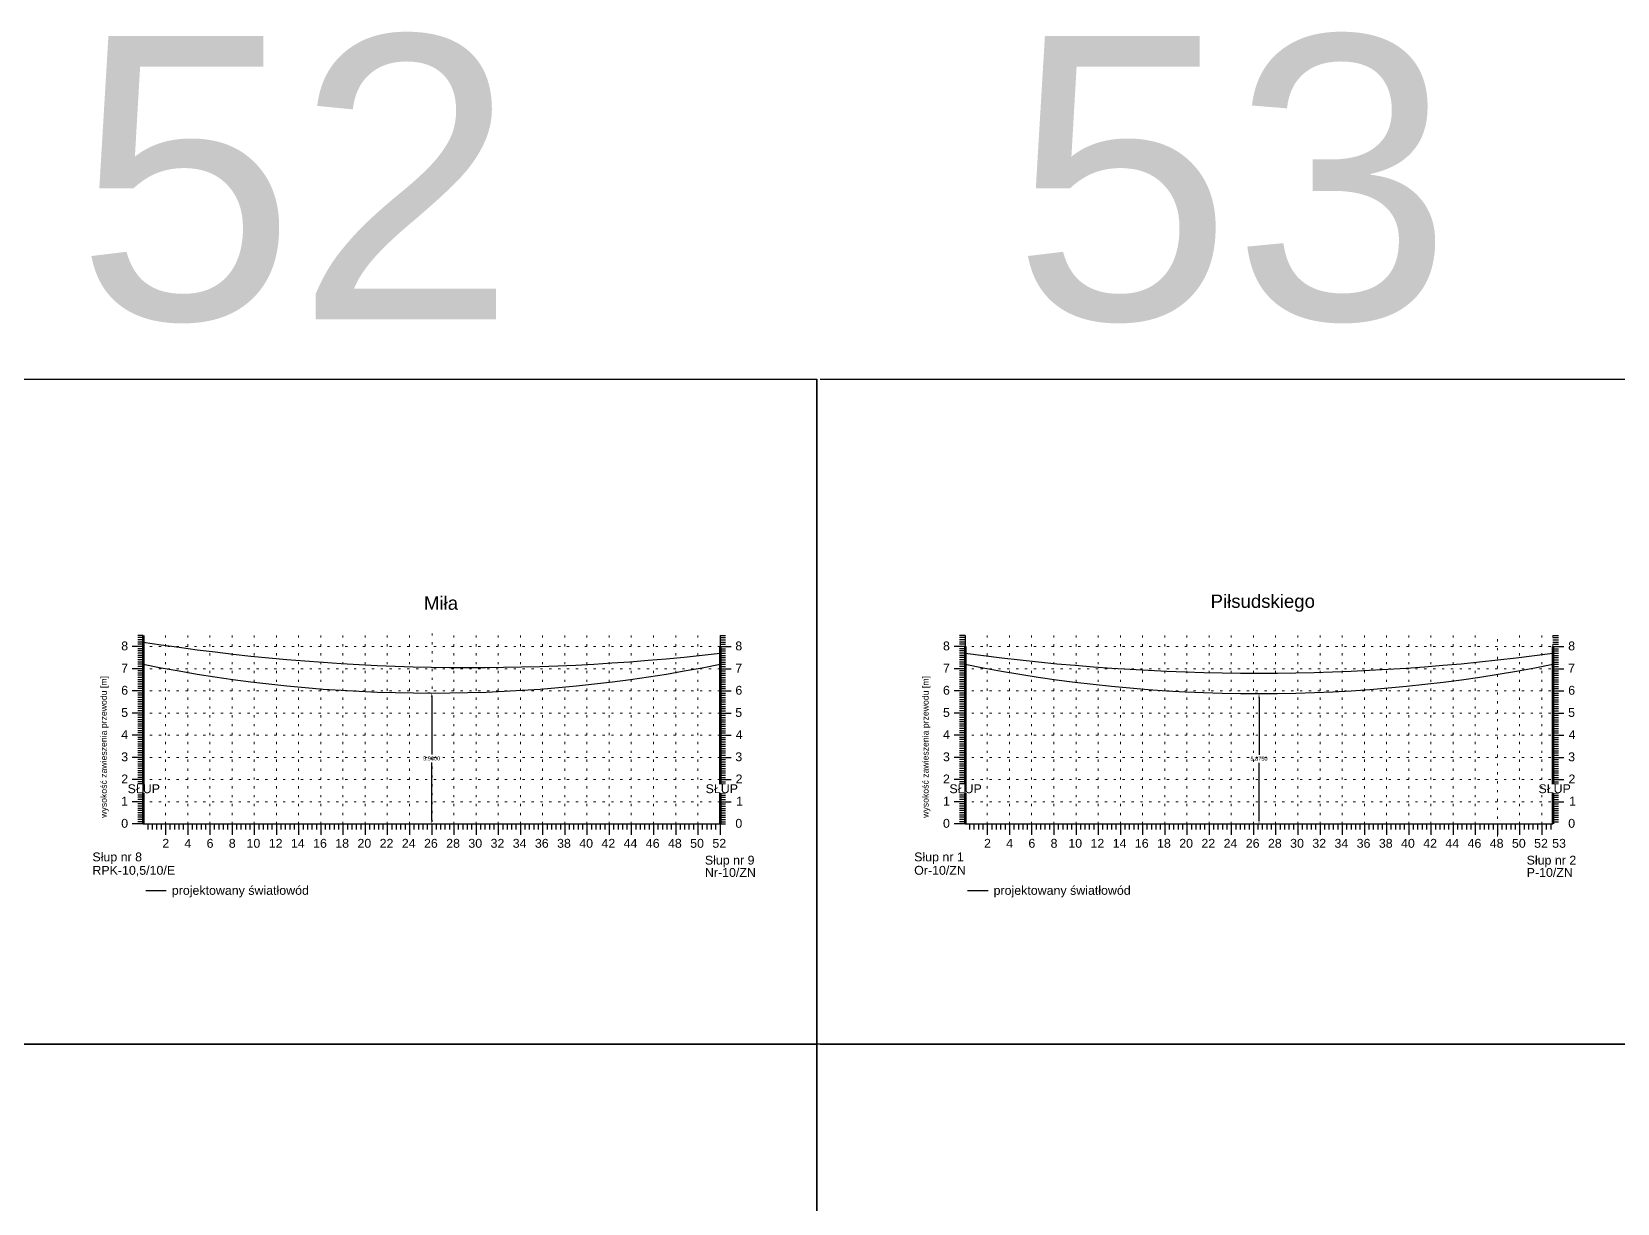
# Model space of a CAD drawing. Header units: metres. Extents: x -155 to 1812, y 681 to 886.
# Drawn here: x 1262.2 to 1333.7, y 823.4 to 876.2 of the extents above; entities that cross this region are included whole.
import ezdxf

# ---------------------------------------------------------------- set-up
doc = ezdxf.new("R2010")
doc.units = ezdxf.units.M
doc.header["$MEASUREMENT"] = 0
doc.linetypes.add('ACAD_ISO07W100', pattern=[3, 0, -3])
doc.layers.add('ramka', color=7, linetype='Continuous', plot=False)
doc.styles.get("Standard").update_dxf_attribs({"font": 'arial.ttf'})
doc.dimstyles.get("Standard").update_dxf_attribs({"dimtxt": 0.18, "dimasz": 0.18, "dimexe": 0.18, "dimexo": 0.0625, "dimgap": 0.09, "dimtad": 0, "dimtih": 1, "dimtoh": 1, "dimdec": 4, "dimzin": 0, "dimdsep": 46, "dimtxsty": 'Standard', "dimcen": 0.09, "dimadec": 0, "dimazin": 0, "dimtfac": 1, "dimtdec": 4, "dimtofl": 0, "dimtmove": 0, "dimatfit": 3, "dimfxl": 1, "dimtolj": 1, "dimtzin": 0, "dimarcsym": 0})

# ---------------------------------------------------------------- blocks, each defined once
blk = doc.blocks.new('*D189')
at = {"color": 0, "lineweight": -2}
for p, q in [((1280.189, 846.361), (1280.072, 846.361)), ((1280.252, 846.181), (1280.252, 843.593)), ((1280.252, 840.641), (1280.252, 843.229)), ((1269.914, 840.461), (1280.432, 840.461))]:
    blk.add_line(p, q, dxfattribs=at)
at = {"color": 0}
for points in [[(1280.282, 846.181), (1280.222, 846.181), (1280.252, 846.361)], [(1280.222, 840.641), (1280.282, 840.641), (1280.252, 840.461)]]:
    blk.add_solid(points, dxfattribs=at)
at = {"layer": 'Defpoints', "color": 0}
for p in [(1280.252, 846.361), (1269.852, 840.461), (1280.252, 840.461)]:
    blk.add_point(p, dxfattribs=at)
at = {"color": 0, "lineweight": 25, "insert": (1280.252, 843.411), "char_height": 0.18, "attachment_point": 5}
blk.add_mtext('\\A1;5.9000', dxfattribs=at)
blk = doc.blocks.new('*D284')
at = {"color": 0, "lineweight": -2}
for p, q in [((1317.487, 846.336), (1317.37, 846.336)), ((1317.55, 846.156), (1317.55, 843.58)), ((1317.55, 840.641), (1317.55, 843.216)), ((1306.962, 840.461), (1317.73, 840.461))]:
    blk.add_line(p, q, dxfattribs=at)
at = {"color": 0}
for points in [[(1317.58, 846.156), (1317.52, 846.156), (1317.55, 846.336)], [(1317.52, 840.641), (1317.58, 840.641), (1317.55, 840.461)]]:
    blk.add_solid(points, dxfattribs=at)
at = {"layer": 'Defpoints', "color": 0}
for p in [(1317.55, 846.336), (1306.9, 840.461), (1317.55, 840.461)]:
    blk.add_point(p, dxfattribs=at)
at = {"color": 0, "lineweight": 25, "insert": (1317.55, 843.398), "char_height": 0.18, "attachment_point": 5}
blk.add_mtext('\\A1;5.8750', dxfattribs=at)

msp = doc.modelspace()

# ---------------------------------------------------------------- linework, layer by layer
for p, q in [((1267.25199, 848.96078), (1267.00199, 848.96078)), ((1267.25199, 848.86078), (1267.00199, 848.86078)), ((1267.25199, 848.76078), (1267.00199, 848.76078)), ((1267.25199, 848.66078), (1267.00199, 848.66078)), ((1267.25199, 848.56078), (1267.00199, 848.56078)), ((1267.25199, 848.96078), (1267.25199, 840.46078)), ((1293.25199, 848.96078), (1293.25199, 840.46078)), ((1293.25199, 848.96078), (1293.50199, 848.96078)), ((1293.25199, 848.86078), (1293.50199, 848.86078)), ((1293.25199, 848.76078), (1293.50199, 848.76078)), ((1293.25199, 848.66078), (1293.50199, 848.66078)), ((1293.25199, 848.56078), (1293.50199, 848.56078)), ((1304.29973, 848.96078), (1304.04973, 848.96078)), ((1304.29973, 848.86078), (1304.04973, 848.86078)), ((1304.29973, 848.76078), (1304.04973, 848.76078)), ((1304.29973, 848.66078), (1304.04973, 848.66078)), ((1304.29973, 848.56078), (1304.04973, 848.56078)), ((1304.29973, 848.96078), (1304.29973, 840.46078)), ((1330.79973, 848.96078), (1331.04973, 848.96078)), ((1330.79973, 848.86078), (1331.04973, 848.86078)), ((1330.79973, 848.76078), (1331.04973, 848.76078)), ((1330.79973, 848.66078), (1331.04973, 848.66078)), ((1330.79973, 848.56078), (1331.04973, 848.56078)), ((1267.25199, 848.46078), (1266.75199, 848.46078)), ((1267.25199, 848.46078), (1266.75199, 848.46078)), ((1267.25199, 848.36078), (1267.00199, 848.36078)), ((1267.25199, 848.26078), (1267.00199, 848.26078)), ((1267.25199, 848.16078), (1267.00199, 848.16078)), ((1267.25199, 848.06078), (1267.00199, 848.06078)), ((1267.25199, 847.96078), (1267.00199, 847.96078)), ((1267.25199, 847.86078), (1267.00199, 847.86078)), ((1293.25199, 848.46078), (1293.75199, 848.46078)), ((1293.25199, 848.46078), (1293.75199, 848.46078)), ((1293.25199, 848.36078), (1293.50199, 848.36078)), ((1293.25199, 848.26078), (1293.50199, 848.26078)), ((1293.25199, 848.16078), (1293.50199, 848.16078)), ((1293.25199, 848.06078), (1293.50199, 848.06078)), ((1293.25199, 847.96078), (1293.50199, 847.96078)), ((1293.25199, 847.86078), (1293.50199, 847.86078)), ((1304.29973, 848.46078), (1303.79973, 848.46078)), ((1304.29973, 848.46078), (1303.79973, 848.46078)), ((1304.29973, 848.36078), (1304.04973, 848.36078)), ((1304.29973, 848.26078), (1304.04973, 848.26078)), ((1304.29973, 848.16078), (1304.04973, 848.16078)), ((1304.29973, 848.06078), (1304.04973, 848.06078)), ((1304.29973, 847.96078), (1304.04973, 847.96078)), ((1304.29973, 847.86078), (1304.04973, 847.86078)), ((1330.79973, 848.46078), (1330.79973, 840.46078)), ((1330.79973, 848.46078), (1331.29973, 848.46078)), ((1330.79973, 848.46078), (1331.29973, 848.46078)), ((1330.79973, 848.36078), (1331.04973, 848.36078)), ((1330.79973, 848.26078), (1331.04973, 848.26078)), ((1330.79973, 848.16078), (1331.04973, 848.16078)), ((1330.79973, 848.06078), (1331.04973, 848.06078)), ((1330.79973, 847.96078), (1331.04973, 847.96078)), ((1330.79973, 847.86078), (1331.04973, 847.86078)), ((1267.25199, 847.46078), (1266.75199, 847.46078)), ((1267.25199, 847.46078), (1266.75199, 847.46078)), ((1267.25199, 847.76078), (1267.00199, 847.76078)), ((1267.25199, 847.66078), (1267.00199, 847.66078)), ((1267.25199, 847.56078), (1267.00199, 847.56078)), ((1267.25199, 847.36078), (1267.00199, 847.36078)), ((1267.25199, 847.26078), (1267.00199, 847.26078)), ((1267.25199, 847.16078), (1267.00199, 847.16078)), ((1293.25199, 847.76078), (1293.50199, 847.76078)), ((1293.25199, 847.66078), (1293.50199, 847.66078)), ((1293.25199, 847.56078), (1293.50199, 847.56078)), ((1293.25199, 847.46078), (1293.75199, 847.46078)), ((1293.25199, 847.46078), (1293.75199, 847.46078)), ((1293.25199, 847.36078), (1293.50199, 847.36078)), ((1293.25199, 847.26078), (1293.50199, 847.26078)), ((1293.25199, 847.16078), (1293.50199, 847.16078)), ((1304.29973, 847.46078), (1303.79973, 847.46078)), ((1304.29973, 847.46078), (1303.79973, 847.46078)), ((1304.29973, 847.76078), (1304.04973, 847.76078)), ((1304.29973, 847.66078), (1304.04973, 847.66078)), ((1304.29973, 847.56078), (1304.04973, 847.56078)), ((1304.29973, 847.36078), (1304.04973, 847.36078)), ((1304.29973, 847.26078), (1304.04973, 847.26078)), ((1304.29973, 847.16078), (1304.04973, 847.16078)), ((1330.79973, 847.76078), (1331.04973, 847.76078)), ((1330.79973, 847.66078), (1331.04973, 847.66078)), ((1330.79973, 847.56078), (1331.04973, 847.56078)), ((1330.79973, 847.46078), (1331.29973, 847.46078)), ((1330.79973, 847.46078), (1331.29973, 847.46078)), ((1330.79973, 847.36078), (1331.04973, 847.36078)), ((1330.79973, 847.26078), (1331.04973, 847.26078)), ((1330.79973, 847.16078), (1331.04973, 847.16078)), ((1267.25199, 846.46078), (1266.75199, 846.46078)), ((1267.25199, 846.46078), (1266.75199, 846.46078)), ((1267.25199, 847.06078), (1267.00199, 847.06078)), ((1267.25199, 846.96078), (1267.00199, 846.96078)), ((1267.25199, 846.86078), (1267.00199, 846.86078)), ((1267.25199, 846.76078), (1267.00199, 846.76078)), ((1267.25199, 846.66078), (1267.00199, 846.66078)), ((1267.25199, 846.56078), (1267.00199, 846.56078)), ((1267.25199, 846.36078), (1267.00199, 846.36078)), ((1293.25199, 847.06078), (1293.50199, 847.06078)), ((1293.25199, 846.96078), (1293.50199, 846.96078)), ((1293.25199, 846.86078), (1293.50199, 846.86078)), ((1293.25199, 846.76078), (1293.50199, 846.76078)), ((1293.25199, 846.66078), (1293.50199, 846.66078)), ((1293.25199, 846.56078), (1293.50199, 846.56078)), ((1293.25199, 846.46078), (1293.75199, 846.46078)), ((1293.25199, 846.46078), (1293.75199, 846.46078)), ((1293.25199, 846.36078), (1293.50199, 846.36078)), ((1304.29973, 846.46078), (1303.79973, 846.46078)), ((1304.29973, 846.46078), (1303.79973, 846.46078)), ((1304.29973, 847.06078), (1304.04973, 847.06078)), ((1304.29973, 846.96078), (1304.04973, 846.96078)), ((1304.29973, 846.86078), (1304.04973, 846.86078)), ((1304.29973, 846.76078), (1304.04973, 846.76078)), ((1304.29973, 846.66078), (1304.04973, 846.66078)), ((1304.29973, 846.56078), (1304.04973, 846.56078)), ((1304.29973, 846.36078), (1304.04973, 846.36078)), ((1330.79973, 847.06078), (1331.04973, 847.06078)), ((1330.79973, 846.96078), (1331.04973, 846.96078)), ((1330.79973, 846.86078), (1331.04973, 846.86078)), ((1330.79973, 846.76078), (1331.04973, 846.76078)), ((1330.79973, 846.66078), (1331.04973, 846.66078)), ((1330.79973, 846.56078), (1331.04973, 846.56078)), ((1330.79973, 846.46078), (1331.29973, 846.46078)), ((1330.79973, 846.46078), (1331.29973, 846.46078)), ((1330.79973, 846.36078), (1331.04973, 846.36078)), ((1267.25199, 846.26078), (1267.00199, 846.26078)), ((1267.25199, 846.16078), (1267.00199, 846.16078)), ((1267.25199, 846.06078), (1267.00199, 846.06078)), ((1267.25199, 845.96078), (1267.00199, 845.96078)), ((1267.25199, 845.86078), (1267.00199, 845.86078)), ((1267.25199, 845.76078), (1267.00199, 845.76078)), ((1267.25199, 845.66078), (1267.00199, 845.66078)), ((1293.25199, 846.26078), (1293.50199, 846.26078)), ((1293.25199, 846.16078), (1293.50199, 846.16078)), ((1293.25199, 846.06078), (1293.50199, 846.06078)), ((1293.25199, 845.96078), (1293.50199, 845.96078)), ((1293.25199, 845.86078), (1293.50199, 845.86078)), ((1293.25199, 845.76078), (1293.50199, 845.76078)), ((1293.25199, 845.66078), (1293.50199, 845.66078)), ((1304.29973, 846.26078), (1304.04973, 846.26078)), ((1304.29973, 846.16078), (1304.04973, 846.16078)), ((1304.29973, 846.06078), (1304.04973, 846.06078)), ((1304.29973, 845.96078), (1304.04973, 845.96078)), ((1304.29973, 845.86078), (1304.04973, 845.86078)), ((1304.29973, 845.76078), (1304.04973, 845.76078)), ((1304.29973, 845.66078), (1304.04973, 845.66078)), ((1330.79973, 846.26078), (1331.04973, 846.26078)), ((1330.79973, 846.16078), (1331.04973, 846.16078)), ((1330.79973, 846.06078), (1331.04973, 846.06078)), ((1330.79973, 845.96078), (1331.04973, 845.96078)), ((1330.79973, 845.86078), (1331.04973, 845.86078)), ((1330.79973, 845.76078), (1331.04973, 845.76078)), ((1330.79973, 845.66078), (1331.04973, 845.66078)), ((1267.25199, 845.46078), (1266.75199, 845.46078)), ((1267.25199, 845.46078), (1266.75199, 845.46078)), ((1267.25199, 845.56078), (1267.00199, 845.56078)), ((1267.25199, 845.36078), (1267.00199, 845.36078)), ((1267.25199, 845.26078), (1267.00199, 845.26078)), ((1267.25199, 845.16078), (1267.00199, 845.16078)), ((1267.25199, 845.06078), (1267.00199, 845.06078)), ((1267.25199, 844.96078), (1267.00199, 844.96078)), ((1293.25199, 845.56078), (1293.50199, 845.56078)), ((1293.25199, 845.46078), (1293.75199, 845.46078)), ((1293.25199, 845.46078), (1293.75199, 845.46078)), ((1293.25199, 845.36078), (1293.50199, 845.36078)), ((1293.25199, 845.26078), (1293.50199, 845.26078)), ((1293.25199, 845.16078), (1293.50199, 845.16078)), ((1293.25199, 845.06078), (1293.50199, 845.06078)), ((1293.25199, 844.96078), (1293.50199, 844.96078)), ((1304.29973, 845.46078), (1303.79973, 845.46078)), ((1304.29973, 845.46078), (1303.79973, 845.46078)), ((1304.29973, 845.56078), (1304.04973, 845.56078)), ((1304.29973, 845.36078), (1304.04973, 845.36078)), ((1304.29973, 845.26078), (1304.04973, 845.26078)), ((1304.29973, 845.16078), (1304.04973, 845.16078)), ((1304.29973, 845.06078), (1304.04973, 845.06078)), ((1304.29973, 844.96078), (1304.04973, 844.96078)), ((1330.79973, 845.56078), (1331.04973, 845.56078)), ((1330.79973, 845.46078), (1331.29973, 845.46078)), ((1330.79973, 845.46078), (1331.29973, 845.46078)), ((1330.79973, 845.36078), (1331.04973, 845.36078)), ((1330.79973, 845.26078), (1331.04973, 845.26078)), ((1330.79973, 845.16078), (1331.04973, 845.16078)), ((1330.79973, 845.06078), (1331.04973, 845.06078)), ((1330.79973, 844.96078), (1331.04973, 844.96078)), ((1267.25199, 844.46078), (1266.75199, 844.46078)), ((1267.25199, 844.46078), (1266.75199, 844.46078)), ((1267.25199, 844.86078), (1267.00199, 844.86078)), ((1267.25199, 844.76078), (1267.00199, 844.76078)), ((1267.25199, 844.66078), (1267.00199, 844.66078)), ((1267.25199, 844.56078), (1267.00199, 844.56078)), ((1267.25199, 844.36078), (1267.00199, 844.36078)), ((1267.25199, 844.26078), (1267.00199, 844.26078)), ((1293.25199, 844.86078), (1293.50199, 844.86078)), ((1293.25199, 844.76078), (1293.50199, 844.76078)), ((1293.25199, 844.66078), (1293.50199, 844.66078)), ((1293.25199, 844.56078), (1293.50199, 844.56078)), ((1293.25199, 844.46078), (1293.75199, 844.46078)), ((1293.25199, 844.46078), (1293.75199, 844.46078)), ((1293.25199, 844.36078), (1293.50199, 844.36078)), ((1293.25199, 844.26078), (1293.50199, 844.26078)), ((1304.29973, 844.46078), (1303.79973, 844.46078)), ((1304.29973, 844.46078), (1303.79973, 844.46078)), ((1304.29973, 844.86078), (1304.04973, 844.86078)), ((1304.29973, 844.76078), (1304.04973, 844.76078)), ((1304.29973, 844.66078), (1304.04973, 844.66078)), ((1304.29973, 844.56078), (1304.04973, 844.56078)), ((1304.29973, 844.36078), (1304.04973, 844.36078)), ((1304.29973, 844.26078), (1304.04973, 844.26078)), ((1330.79973, 844.86078), (1331.04973, 844.86078)), ((1330.79973, 844.76078), (1331.04973, 844.76078)), ((1330.79973, 844.66078), (1331.04973, 844.66078)), ((1330.79973, 844.56078), (1331.04973, 844.56078)), ((1330.79973, 844.46078), (1331.29973, 844.46078)), ((1330.79973, 844.46078), (1331.29973, 844.46078)), ((1330.79973, 844.36078), (1331.04973, 844.36078)), ((1330.79973, 844.26078), (1331.04973, 844.26078)), ((1267.25199, 844.16078), (1267.00199, 844.16078)), ((1267.25199, 844.06078), (1267.00199, 844.06078)), ((1267.25199, 843.96078), (1267.00199, 843.96078)), ((1267.25199, 843.86078), (1267.00199, 843.86078)), ((1267.25199, 843.76078), (1267.00199, 843.76078)), ((1267.25199, 843.66078), (1267.00199, 843.66078)), ((1267.25199, 843.56078), (1267.00199, 843.56078)), ((1293.25199, 844.16078), (1293.50199, 844.16078)), ((1293.25199, 844.06078), (1293.50199, 844.06078)), ((1293.25199, 843.96078), (1293.50199, 843.96078)), ((1293.25199, 843.86078), (1293.50199, 843.86078)), ((1293.25199, 843.76078), (1293.50199, 843.76078)), ((1293.25199, 843.66078), (1293.50199, 843.66078)), ((1293.25199, 843.56078), (1293.50199, 843.56078)), ((1304.29973, 844.16078), (1304.04973, 844.16078)), ((1304.29973, 844.06078), (1304.04973, 844.06078)), ((1304.29973, 843.96078), (1304.04973, 843.96078)), ((1304.29973, 843.86078), (1304.04973, 843.86078)), ((1304.29973, 843.76078), (1304.04973, 843.76078)), ((1304.29973, 843.66078), (1304.04973, 843.66078)), ((1304.29973, 843.56078), (1304.04973, 843.56078)), ((1330.79973, 844.16078), (1331.04973, 844.16078)), ((1330.79973, 844.06078), (1331.04973, 844.06078)), ((1330.79973, 843.96078), (1331.04973, 843.96078)), ((1330.79973, 843.86078), (1331.04973, 843.86078)), ((1330.79973, 843.76078), (1331.04973, 843.76078)), ((1330.79973, 843.66078), (1331.04973, 843.66078)), ((1330.79973, 843.56078), (1331.04973, 843.56078)), ((1267.25199, 843.46078), (1266.75199, 843.46078)), ((1267.25199, 843.46078), (1266.75199, 843.46078)), ((1267.25199, 843.36078), (1267.00199, 843.36078)), ((1267.25199, 843.26078), (1267.00199, 843.26078)), ((1267.25199, 843.16078), (1267.00199, 843.16078)), ((1267.25199, 843.06078), (1267.00199, 843.06078)), ((1267.25199, 842.96078), (1267.00199, 842.96078)), ((1267.25199, 842.86078), (1267.00199, 842.86078)), ((1293.25199, 843.46078), (1293.75199, 843.46078)), ((1293.25199, 843.46078), (1293.75199, 843.46078)), ((1293.25199, 843.36078), (1293.50199, 843.36078)), ((1293.25199, 843.26078), (1293.50199, 843.26078)), ((1293.25199, 843.16078), (1293.50199, 843.16078)), ((1293.25199, 843.06078), (1293.50199, 843.06078)), ((1293.25199, 842.96078), (1293.50199, 842.96078)), ((1293.25199, 842.86078), (1293.50199, 842.86078)), ((1304.29973, 843.46078), (1303.79973, 843.46078)), ((1304.29973, 843.46078), (1303.79973, 843.46078)), ((1304.29973, 843.36078), (1304.04973, 843.36078)), ((1304.29973, 843.26078), (1304.04973, 843.26078)), ((1304.29973, 843.16078), (1304.04973, 843.16078)), ((1304.29973, 843.06078), (1304.04973, 843.06078)), ((1304.29973, 842.96078), (1304.04973, 842.96078)), ((1304.29973, 842.86078), (1304.04973, 842.86078)), ((1330.79973, 843.46078), (1331.29973, 843.46078)), ((1330.79973, 843.46078), (1331.29973, 843.46078)), ((1330.79973, 843.36078), (1331.04973, 843.36078)), ((1330.79973, 843.26078), (1331.04973, 843.26078)), ((1330.79973, 843.16078), (1331.04973, 843.16078)), ((1330.79973, 843.06078), (1331.04973, 843.06078)), ((1330.79973, 842.96078), (1331.04973, 842.96078)), ((1330.79973, 842.86078), (1331.04973, 842.86078)), ((1267.25199, 842.46078), (1266.75199, 842.46078)), ((1267.25199, 842.46078), (1266.75199, 842.46078)), ((1267.25199, 842.76078), (1267.00199, 842.76078)), ((1267.25199, 842.66078), (1267.00199, 842.66078)), ((1267.25199, 842.56078), (1267.00199, 842.56078)), ((1267.25199, 842.36078), (1267.00199, 842.36078)), ((1267.25199, 842.26078), (1267.00199, 842.26078)), ((1267.25199, 842.16078), (1267.00199, 842.16078)), ((1293.25199, 842.76078), (1293.50199, 842.76078)), ((1293.25199, 842.66078), (1293.50199, 842.66078)), ((1293.25199, 842.56078), (1293.50199, 842.56078)), ((1293.25199, 842.46078), (1293.75199, 842.46078)), ((1293.25199, 842.46078), (1293.75199, 842.46078)), ((1293.25199, 842.36078), (1293.50199, 842.36078)), ((1293.25199, 842.26078), (1293.50199, 842.26078)), ((1293.25199, 842.16078), (1293.50199, 842.16078)), ((1304.29973, 842.46078), (1303.79973, 842.46078)), ((1304.29973, 842.46078), (1303.79973, 842.46078)), ((1304.29973, 842.76078), (1304.04973, 842.76078)), ((1304.29973, 842.66078), (1304.04973, 842.66078)), ((1304.29973, 842.56078), (1304.04973, 842.56078)), ((1304.29973, 842.36078), (1304.04973, 842.36078)), ((1304.29973, 842.26078), (1304.04973, 842.26078)), ((1304.29973, 842.16078), (1304.04973, 842.16078)), ((1330.79973, 842.76078), (1331.04973, 842.76078)), ((1330.79973, 842.66078), (1331.04973, 842.66078)), ((1330.79973, 842.56078), (1331.04973, 842.56078)), ((1330.79973, 842.46078), (1331.29973, 842.46078)), ((1330.79973, 842.46078), (1331.29973, 842.46078)), ((1330.79973, 842.36078), (1331.04973, 842.36078)), ((1330.79973, 842.26078), (1331.04973, 842.26078)), ((1330.79973, 842.16078), (1331.04973, 842.16078)), ((1267.25199, 841.46078), (1266.75199, 841.46078)), ((1267.25199, 841.46078), (1266.75199, 841.46078)), ((1267.25199, 842.06078), (1267.00199, 842.06078)), ((1267.25199, 841.96078), (1267.00199, 841.96078)), ((1267.25199, 841.86078), (1267.00199, 841.86078)), ((1267.25199, 841.76078), (1267.00199, 841.76078)), ((1267.25199, 841.66078), (1267.00199, 841.66078)), ((1267.25199, 841.56078), (1267.00199, 841.56078)), ((1267.25199, 841.36078), (1267.00199, 841.36078)), ((1293.25199, 842.06078), (1293.50199, 842.06078)), ((1293.25199, 841.96078), (1293.50199, 841.96078)), ((1293.25199, 841.86078), (1293.50199, 841.86078)), ((1293.25199, 841.76078), (1293.50199, 841.76078)), ((1293.25199, 841.66078), (1293.50199, 841.66078)), ((1293.25199, 841.56078), (1293.50199, 841.56078)), ((1293.25199, 841.46078), (1293.75199, 841.46078)), ((1293.25199, 841.46078), (1293.75199, 841.46078)), ((1293.25199, 841.36078), (1293.50199, 841.36078)), ((1304.29973, 841.46078), (1303.79973, 841.46078)), ((1304.29973, 841.46078), (1303.79973, 841.46078)), ((1304.29973, 842.06078), (1304.04973, 842.06078)), ((1304.29973, 841.96078), (1304.04973, 841.96078)), ((1304.29973, 841.86078), (1304.04973, 841.86078)), ((1304.29973, 841.76078), (1304.04973, 841.76078)), ((1304.29973, 841.66078), (1304.04973, 841.66078)), ((1304.29973, 841.56078), (1304.04973, 841.56078)), ((1304.29973, 841.36078), (1304.04973, 841.36078)), ((1330.79973, 842.06078), (1331.04973, 842.06078)), ((1330.79973, 841.96078), (1331.04973, 841.96078)), ((1330.79973, 841.86078), (1331.04973, 841.86078)), ((1330.79973, 841.76078), (1331.04973, 841.76078)), ((1330.79973, 841.66078), (1331.04973, 841.66078)), ((1330.79973, 841.56078), (1331.04973, 841.56078)), ((1330.79973, 841.46078), (1331.29973, 841.46078)), ((1330.79973, 841.46078), (1331.29973, 841.46078)), ((1330.79973, 841.36078), (1331.04973, 841.36078)), ((1267.25199, 841.26078), (1267.00199, 841.26078)), ((1267.25199, 841.16078), (1267.00199, 841.16078)), ((1267.25199, 841.06078), (1267.00199, 841.06078)), ((1267.25199, 840.96078), (1267.00199, 840.96078)), ((1267.25199, 840.86078), (1267.00199, 840.86078)), ((1267.25199, 840.76078), (1267.00199, 840.76078)), ((1267.25199, 840.66078), (1267.00199, 840.66078)), ((1293.25199, 841.26078), (1293.50199, 841.26078)), ((1293.25199, 841.16078), (1293.50199, 841.16078)), ((1293.25199, 841.06078), (1293.50199, 841.06078)), ((1293.25199, 840.96078), (1293.50199, 840.96078)), ((1293.25199, 840.86078), (1293.50199, 840.86078)), ((1293.25199, 840.76078), (1293.50199, 840.76078)), ((1293.25199, 840.66078), (1293.50199, 840.66078)), ((1304.29973, 841.26078), (1304.04973, 841.26078)), ((1304.29973, 841.16078), (1304.04973, 841.16078)), ((1304.29973, 841.06078), (1304.04973, 841.06078)), ((1304.29973, 840.96078), (1304.04973, 840.96078)), ((1304.29973, 840.86078), (1304.04973, 840.86078)), ((1304.29973, 840.76078), (1304.04973, 840.76078)), ((1304.29973, 840.66078), (1304.04973, 840.66078)), ((1330.79973, 841.26078), (1331.04973, 841.26078)), ((1330.79973, 841.16078), (1331.04973, 841.16078)), ((1330.79973, 841.06078), (1331.04973, 841.06078)), ((1330.79973, 840.96078), (1331.04973, 840.96078)), ((1330.79973, 840.86078), (1331.04973, 840.86078)), ((1330.79973, 840.76078), (1331.04973, 840.76078)), ((1330.79973, 840.66078), (1331.04973, 840.66078)), ((1267.25199, 840.46078), (1266.75199, 840.46078)), ((1267.25199, 840.56078), (1267.00199, 840.56078)), ((1267.25199, 840.46078), (1267.00199, 840.46078)), ((1267.25199, 840.46078), (1293.25199, 840.46078)), ((1267.45199, 840.46078), (1267.45199, 840.21078)), ((1267.65199, 840.46078), (1267.65199, 840.21078)), ((1267.85199, 840.46078), (1267.85199, 840.21078)), ((1268.05199, 840.46078), (1268.05199, 840.21078)), ((1268.25199, 840.46078), (1268.25199, 839.96078)), ((1268.45199, 840.46078), (1268.45199, 840.21078)), ((1268.65199, 840.46078), (1268.65199, 840.21078)), ((1268.85199, 840.46078), (1268.85199, 840.21078)), ((1269.05199, 840.46078), (1269.05199, 840.21078)), ((1269.25199, 840.46078), (1269.25199, 839.96078)), ((1269.45199, 840.46078), (1269.45199, 840.21078)), ((1269.65199, 840.46078), (1269.65199, 840.21078)), ((1269.85199, 840.46078), (1269.85199, 840.21078)), ((1270.05199, 840.46078), (1270.05199, 840.21078)), ((1270.25199, 840.46078), (1270.25199, 839.96078)), ((1270.45199, 840.46078), (1270.45199, 840.21078)), ((1270.65199, 840.46078), (1270.65199, 840.21078)), ((1270.85199, 840.46078), (1270.85199, 840.21078)), ((1271.05199, 840.46078), (1271.05199, 840.21078)), ((1271.25199, 840.46078), (1271.25199, 839.96078)), ((1271.45199, 840.46078), (1271.45199, 840.21078)), ((1271.65199, 840.46078), (1271.65199, 840.21078)), ((1271.85199, 840.46078), (1271.85199, 840.21078)), ((1272.05199, 840.46078), (1272.05199, 840.21078)), ((1272.25199, 840.46078), (1272.25199, 839.96078)), ((1272.45199, 840.46078), (1272.45199, 840.21078)), ((1272.65199, 840.46078), (1272.65199, 840.21078)), ((1272.85199, 840.46078), (1272.85199, 840.21078)), ((1273.05199, 840.46078), (1273.05199, 840.21078)), ((1273.25199, 840.46078), (1273.25199, 839.96078)), ((1273.45199, 840.46078), (1273.45199, 840.21078)), ((1273.65199, 840.46078), (1273.65199, 840.21078)), ((1273.85199, 840.46078), (1273.85199, 840.21078)), ((1274.05199, 840.46078), (1274.05199, 840.21078)), ((1274.25199, 840.46078), (1274.25199, 839.96078)), ((1274.45199, 840.46078), (1274.45199, 840.21078)), ((1274.65199, 840.46078), (1274.65199, 840.21078)), ((1274.85199, 840.46078), (1274.85199, 840.21078)), ((1275.05199, 840.46078), (1275.05199, 840.21078)), ((1275.25199, 840.46078), (1275.25199, 839.96078)), ((1275.45199, 840.46078), (1275.45199, 840.21078)), ((1275.65199, 840.46078), (1275.65199, 840.21078)), ((1275.85199, 840.46078), (1275.85199, 840.21078)), ((1276.05199, 840.46078), (1276.05199, 840.21078)), ((1276.25199, 840.46078), (1276.25199, 839.96078)), ((1276.45199, 840.46078), (1276.45199, 840.21078)), ((1276.65199, 840.46078), (1276.65199, 840.21078)), ((1276.85199, 840.46078), (1276.85199, 840.21078)), ((1277.05199, 840.46078), (1277.05199, 840.21078)), ((1277.25199, 840.46078), (1277.25199, 839.96078)), ((1277.45199, 840.46078), (1277.45199, 840.21078)), ((1277.65199, 840.46078), (1277.65199, 840.21078)), ((1277.85199, 840.46078), (1277.85199, 840.21078)), ((1278.05199, 840.46078), (1278.05199, 840.21078)), ((1278.25199, 840.46078), (1278.25199, 839.96078)), ((1278.45199, 840.46078), (1278.45199, 840.21078)), ((1278.65199, 840.46078), (1278.65199, 840.21078)), ((1278.85199, 840.46078), (1278.85199, 840.21078)), ((1279.05199, 840.46078), (1279.05199, 840.21078)), ((1279.25199, 840.46078), (1279.25199, 839.96078)), ((1279.45199, 840.46078), (1279.45199, 840.21078)), ((1279.65199, 840.46078), (1279.65199, 840.21078)), ((1279.85199, 840.46078), (1279.85199, 840.21078)), ((1280.05199, 840.46078), (1280.05199, 840.21078)), ((1280.25199, 840.46078), (1280.25199, 839.96078)), ((1280.45199, 840.46078), (1280.45199, 840.21078)), ((1280.65199, 840.46078), (1280.65199, 840.21078)), ((1280.85199, 840.46078), (1280.85199, 840.21078)), ((1281.05199, 840.46078), (1281.05199, 840.21078)), ((1281.25199, 840.46078), (1281.25199, 839.96078)), ((1281.45199, 840.46078), (1281.45199, 840.21078)), ((1281.65199, 840.46078), (1281.65199, 840.21078)), ((1281.85199, 840.46078), (1281.85199, 840.21078)), ((1282.05199, 840.46078), (1282.05199, 840.21078)), ((1282.25199, 840.46078), (1282.25199, 839.96078)), ((1282.45199, 840.46078), (1282.45199, 840.21078)), ((1282.65199, 840.46078), (1282.65199, 840.21078)), ((1282.85199, 840.46078), (1282.85199, 840.21078)), ((1283.05199, 840.46078), (1283.05199, 840.21078)), ((1283.25199, 840.46078), (1283.25199, 839.96078)), ((1283.45199, 840.46078), (1283.45199, 840.21078)), ((1283.65199, 840.46078), (1283.65199, 840.21078)), ((1283.85199, 840.46078), (1283.85199, 840.21078)), ((1284.05199, 840.46078), (1284.05199, 840.21078)), ((1284.25199, 840.46078), (1284.25199, 839.96078)), ((1284.45199, 840.46078), (1284.45199, 840.21078)), ((1284.65199, 840.46078), (1284.65199, 840.21078)), ((1284.85199, 840.46078), (1284.85199, 840.21078)), ((1285.05199, 840.46078), (1285.05199, 840.21078)), ((1285.25199, 840.46078), (1285.25199, 839.96078)), ((1285.45199, 840.46078), (1285.45199, 840.21078)), ((1285.65199, 840.46078), (1285.65199, 840.21078)), ((1285.85199, 840.46078), (1285.85199, 840.21078)), ((1286.05199, 840.46078), (1286.05199, 840.21078)), ((1286.25199, 840.46078), (1286.25199, 839.96078)), ((1286.25199, 840.46078), (1286.25199, 839.96078)), ((1286.45199, 840.46078), (1286.45199, 840.21078)), ((1286.65199, 840.46078), (1286.65199, 840.21078)), ((1286.85199, 840.46078), (1286.85199, 840.21078)), ((1287.05199, 840.46078), (1287.05199, 840.21078)), ((1287.25199, 840.46078), (1287.25199, 839.96078)), ((1287.25199, 840.46078), (1287.25199, 839.96078)), ((1287.45199, 840.46078), (1287.45199, 840.21078)), ((1287.65199, 840.46078), (1287.65199, 840.21078)), ((1287.85199, 840.46078), (1287.85199, 840.21078)), ((1288.05199, 840.46078), (1288.05199, 840.21078)), ((1288.25199, 840.46078), (1288.25199, 839.96078)), ((1288.25199, 840.46078), (1288.25199, 839.96078)), ((1288.45199, 840.46078), (1288.45199, 840.21078)), ((1288.65199, 840.46078), (1288.65199, 840.21078)), ((1288.85199, 840.46078), (1288.85199, 840.21078)), ((1289.05199, 840.46078), (1289.05199, 840.21078)), ((1289.25199, 840.46078), (1289.25199, 839.96078)), ((1289.25199, 840.46078), (1289.25199, 839.96078)), ((1289.45199, 840.46078), (1289.45199, 840.21078)), ((1289.65199, 840.46078), (1289.65199, 840.21078)), ((1289.85199, 840.46078), (1289.85199, 840.21078)), ((1290.05199, 840.46078), (1290.05199, 840.21078)), ((1290.25199, 840.46078), (1290.25199, 839.96078)), ((1290.25199, 840.46078), (1290.25199, 839.96078)), ((1290.45199, 840.46078), (1290.45199, 840.21078)), ((1290.65199, 840.46078), (1290.65199, 840.21078)), ((1290.85199, 840.46078), (1290.85199, 840.21078)), ((1291.05199, 840.46078), (1291.05199, 840.21078)), ((1291.25199, 840.46078), (1291.25199, 839.96078)), ((1291.25199, 840.46078), (1291.25199, 839.96078)), ((1291.45199, 840.46078), (1291.45199, 840.21078)), ((1291.65199, 840.46078), (1291.65199, 840.21078)), ((1291.75199, 840.46078), (1292.25199, 840.46078)), ((1291.85199, 840.46078), (1291.85199, 840.21078)), ((1292.05199, 840.46078), (1292.05199, 840.21078)), ((1292.25199, 840.46078), (1292.25199, 839.96078)), ((1292.25199, 840.46078), (1292.25199, 839.96078)), ((1292.45199, 840.46078), (1292.45199, 840.21078)), ((1292.65199, 840.46078), (1292.65199, 840.21078)), ((1292.85199, 840.46078), (1292.85199, 840.21078)), ((1293.05199, 840.46078), (1293.05199, 840.21078)), ((1293.25199, 840.56078), (1293.50199, 840.56078)), ((1293.25199, 840.46078), (1293.50199, 840.46078)), ((1293.25199, 840.46078), (1293.25199, 839.96078)), ((1293.25199, 840.46078), (1293.25199, 839.96078)), ((1304.29973, 840.46078), (1303.79973, 840.46078)), ((1304.29973, 840.56078), (1304.04973, 840.56078)), ((1304.29973, 840.46078), (1304.04973, 840.46078)), ((1304.29973, 840.46078), (1330.29973, 840.46078)), ((1304.49973, 840.46078), (1304.49973, 840.21078)), ((1304.69973, 840.46078), (1304.69973, 840.21078)), ((1304.89973, 840.46078), (1304.89973, 840.21078)), ((1305.09973, 840.46078), (1305.09973, 840.21078)), ((1305.29973, 840.46078), (1305.29973, 839.96078)), ((1305.49973, 840.46078), (1305.49973, 840.21078)), ((1305.69973, 840.46078), (1305.69973, 840.21078)), ((1305.89973, 840.46078), (1305.89973, 840.21078)), ((1306.09973, 840.46078), (1306.09973, 840.21078)), ((1306.29973, 840.46078), (1306.29973, 839.96078)), ((1306.49973, 840.46078), (1306.49973, 840.21078)), ((1306.69973, 840.46078), (1306.69973, 840.21078)), ((1306.89973, 840.46078), (1306.89973, 840.21078)), ((1307.09973, 840.46078), (1307.09973, 840.21078)), ((1307.29973, 840.46078), (1307.29973, 839.96078)), ((1307.49973, 840.46078), (1307.49973, 840.21078)), ((1307.69973, 840.46078), (1307.69973, 840.21078)), ((1307.89973, 840.46078), (1307.89973, 840.21078)), ((1308.09973, 840.46078), (1308.09973, 840.21078)), ((1308.29973, 840.46078), (1308.29973, 839.96078)), ((1308.49973, 840.46078), (1308.49973, 840.21078)), ((1308.69973, 840.46078), (1308.69973, 840.21078)), ((1308.89973, 840.46078), (1308.89973, 840.21078)), ((1309.09973, 840.46078), (1309.09973, 840.21078)), ((1309.29973, 840.46078), (1309.29973, 839.96078)), ((1309.49973, 840.46078), (1309.49973, 840.21078)), ((1309.69973, 840.46078), (1309.69973, 840.21078)), ((1309.89973, 840.46078), (1309.89973, 840.21078)), ((1310.09973, 840.46078), (1310.09973, 840.21078)), ((1310.29973, 840.46078), (1310.29973, 839.96078)), ((1310.49973, 840.46078), (1310.49973, 840.21078)), ((1310.69973, 840.46078), (1310.69973, 840.21078)), ((1310.89973, 840.46078), (1310.89973, 840.21078)), ((1311.09973, 840.46078), (1311.09973, 840.21078)), ((1311.29973, 840.46078), (1311.29973, 839.96078)), ((1311.49973, 840.46078), (1311.49973, 840.21078)), ((1311.69973, 840.46078), (1311.69973, 840.21078)), ((1311.89973, 840.46078), (1311.89973, 840.21078)), ((1312.09973, 840.46078), (1312.09973, 840.21078)), ((1312.29973, 840.46078), (1312.29973, 839.96078)), ((1312.49973, 840.46078), (1312.49973, 840.21078)), ((1312.69973, 840.46078), (1312.69973, 840.21078)), ((1312.89973, 840.46078), (1312.89973, 840.21078)), ((1313.09973, 840.46078), (1313.09973, 840.21078)), ((1313.29973, 840.46078), (1313.29973, 839.96078)), ((1313.49973, 840.46078), (1313.49973, 840.21078)), ((1313.69973, 840.46078), (1313.69973, 840.21078)), ((1313.89973, 840.46078), (1313.89973, 840.21078)), ((1314.09973, 840.46078), (1314.09973, 840.21078)), ((1314.29973, 840.46078), (1314.29973, 839.96078)), ((1314.49973, 840.46078), (1314.49973, 840.21078)), ((1314.69973, 840.46078), (1314.69973, 840.21078)), ((1314.89973, 840.46078), (1314.89973, 840.21078)), ((1315.09973, 840.46078), (1315.09973, 840.21078)), ((1315.29973, 840.46078), (1315.29973, 839.96078)), ((1315.49973, 840.46078), (1315.49973, 840.21078)), ((1315.69973, 840.46078), (1315.69973, 840.21078)), ((1315.89973, 840.46078), (1315.89973, 840.21078)), ((1316.09973, 840.46078), (1316.09973, 840.21078)), ((1316.29973, 840.46078), (1316.29973, 839.96078)), ((1316.49973, 840.46078), (1316.49973, 840.21078)), ((1316.69973, 840.46078), (1316.69973, 840.21078)), ((1316.89973, 840.46078), (1316.89973, 840.21078)), ((1317.09973, 840.46078), (1317.09973, 840.21078)), ((1317.29973, 840.46078), (1317.29973, 839.96078)), ((1317.49973, 840.46078), (1317.49973, 840.21078)), ((1317.69973, 840.46078), (1317.69973, 840.21078)), ((1317.89973, 840.46078), (1317.89973, 840.21078)), ((1318.09973, 840.46078), (1318.09973, 840.21078)), ((1318.29973, 840.46078), (1318.29973, 839.96078)), ((1318.49973, 840.46078), (1318.49973, 840.21078)), ((1318.69973, 840.46078), (1318.69973, 840.21078)), ((1318.89973, 840.46078), (1318.89973, 840.21078)), ((1319.09973, 840.46078), (1319.09973, 840.21078)), ((1319.29973, 840.46078), (1319.29973, 839.96078)), ((1319.49973, 840.46078), (1319.49973, 840.21078)), ((1319.69973, 840.46078), (1319.69973, 840.21078)), ((1319.89973, 840.46078), (1319.89973, 840.21078)), ((1320.09973, 840.46078), (1320.09973, 840.21078)), ((1320.29973, 840.46078), (1320.29973, 839.96078)), ((1320.49973, 840.46078), (1320.49973, 840.21078)), ((1320.69973, 840.46078), (1320.69973, 840.21078)), ((1320.89973, 840.46078), (1320.89973, 840.21078)), ((1321.09973, 840.46078), (1321.09973, 840.21078)), ((1321.29973, 840.46078), (1321.29973, 839.96078)), ((1321.49973, 840.46078), (1321.49973, 840.21078)), ((1321.69973, 840.46078), (1321.69973, 840.21078)), ((1321.89973, 840.46078), (1321.89973, 840.21078)), ((1322.09973, 840.46078), (1322.09973, 840.21078)), ((1322.29973, 840.46078), (1322.29973, 839.96078)), ((1322.49973, 840.46078), (1322.49973, 840.21078)), ((1322.69973, 840.46078), (1322.69973, 840.21078)), ((1322.89973, 840.46078), (1322.89973, 840.21078)), ((1323.09973, 840.46078), (1323.09973, 840.21078)), ((1323.29973, 840.46078), (1323.29973, 839.96078)), ((1323.29973, 840.46078), (1323.29973, 839.96078)), ((1323.49973, 840.46078), (1323.49973, 840.21078)), ((1323.69973, 840.46078), (1323.69973, 840.21078)), ((1323.89973, 840.46078), (1323.89973, 840.21078)), ((1324.09973, 840.46078), (1324.09973, 840.21078)), ((1324.29973, 840.46078), (1324.29973, 839.96078)), ((1324.29973, 840.46078), (1324.29973, 839.96078)), ((1324.49973, 840.46078), (1324.49973, 840.21078)), ((1324.69973, 840.46078), (1324.69973, 840.21078)), ((1324.89973, 840.46078), (1324.89973, 840.21078)), ((1325.09973, 840.46078), (1325.09973, 840.21078)), ((1325.29973, 840.46078), (1325.29973, 839.96078)), ((1325.29973, 840.46078), (1325.29973, 839.96078)), ((1325.49973, 840.46078), (1325.49973, 840.21078)), ((1325.69973, 840.46078), (1325.69973, 840.21078)), ((1325.89973, 840.46078), (1325.89973, 840.21078)), ((1326.09973, 840.46078), (1326.09973, 840.21078)), ((1326.29973, 840.46078), (1326.29973, 839.96078)), ((1326.29973, 840.46078), (1326.29973, 839.96078)), ((1326.49973, 840.46078), (1326.49973, 840.21078)), ((1326.69973, 840.46078), (1326.69973, 840.21078)), ((1326.89973, 840.46078), (1326.89973, 840.21078)), ((1327.09973, 840.46078), (1327.09973, 840.21078)), ((1327.29973, 840.46078), (1327.29973, 839.96078)), ((1327.29973, 840.46078), (1327.29973, 839.96078)), ((1327.49973, 840.46078), (1327.49973, 840.21078)), ((1327.69973, 840.46078), (1327.69973, 840.21078)), ((1327.89973, 840.46078), (1327.89973, 840.21078)), ((1328.09973, 840.46078), (1328.09973, 840.21078)), ((1328.29973, 840.46078), (1328.29973, 839.96078)), ((1328.29973, 840.46078), (1328.29973, 839.96078)), ((1328.49973, 840.46078), (1328.49973, 840.21078)), ((1328.69973, 840.46078), (1328.69973, 840.21078)), ((1328.79973, 840.46078), (1330.79973, 840.46078)), ((1328.89973, 840.46078), (1328.89973, 840.21078)), ((1329.09973, 840.46078), (1329.09973, 840.21078)), ((1329.29973, 840.46078), (1329.29973, 839.96078)), ((1329.29973, 840.46078), (1329.29973, 839.96078)), ((1329.49973, 840.46078), (1329.49973, 840.21078)), ((1329.69973, 840.46078), (1329.69973, 840.21078)), ((1329.89973, 840.46078), (1329.89973, 840.21078)), ((1330.09973, 840.46078), (1330.09973, 840.21078)), ((1330.29973, 840.46078), (1330.54973, 840.46078)), ((1330.29973, 840.46078), (1330.29973, 839.96078)), ((1330.29973, 840.46078), (1330.29973, 839.96078)), ((1330.49973, 840.46078), (1330.49973, 840.21078)), ((1330.69973, 840.46078), (1330.69973, 840.21078)), ((1330.79481, 840.56078), (1331.04481, 840.56078))]:
    msp.add_line(p, q)
at = {"lineweight": 100}
for p, q in [((1267.25199, 848.96078), (1267.25199, 840.46078)), ((1293.25199, 848.46078), (1293.25199, 840.46078)), ((1304.29973, 848.46078), (1304.29973, 840.46078)), ((1330.79973, 848.46078), (1330.79973, 840.46078))]:
    msp.add_line(p, q, dxfattribs=at)
at = {"linetype": 'ACAD_ISO07W100', "lineweight": 15, "ltscale": 0.1}
for p, q in [((1268.25199, 840.46078), (1268.25199, 848.96078)), ((1269.25199, 840.46078), (1269.25199, 848.96078)), ((1270.25199, 840.46078), (1270.25199, 848.96078)), ((1271.25199, 840.46078), (1271.25199, 848.96078)), ((1272.25199, 840.46078), (1272.25199, 848.96078)), ((1273.25199, 840.46078), (1273.25199, 848.96078)), ((1274.25199, 840.46078), (1274.25199, 848.96078)), ((1275.25199, 840.46078), (1275.25199, 848.96078)), ((1276.25199, 840.46078), (1276.25199, 848.96078)), ((1277.25199, 840.46078), (1277.25199, 848.96078)), ((1278.25199, 840.46078), (1278.25199, 848.96078)), ((1279.25199, 840.46078), (1279.25199, 848.96078)), ((1280.26699, 840.55078), (1280.26699, 849.05078)), ((1281.25199, 840.46078), (1281.25199, 848.96078)), ((1282.25199, 840.46078), (1282.25199, 848.96078)), ((1283.25199, 840.46078), (1283.25199, 848.96078)), ((1284.25199, 840.46078), (1284.25199, 848.96078)), ((1285.25199, 840.46078), (1285.25199, 848.96078)), ((1286.25199, 840.46078), (1286.25199, 848.96078)), ((1287.25199, 840.46078), (1287.25199, 848.96078)), ((1288.25199, 840.46078), (1288.25199, 848.96078)), ((1289.25199, 840.46078), (1289.25199, 848.96078)), ((1290.25199, 840.46078), (1290.25199, 848.96078)), ((1291.25199, 840.46078), (1291.25199, 848.96078)), ((1292.25199, 840.46078), (1292.25199, 848.96078)), ((1293.25199, 840.46078), (1293.25199, 848.96078)), ((1305.29973, 840.46078), (1305.29973, 848.96078)), ((1306.29973, 840.46078), (1306.29973, 848.96078)), ((1307.29973, 840.46078), (1307.29973, 848.96078)), ((1308.29973, 840.46078), (1308.29973, 848.96078)), ((1309.29973, 840.46078), (1309.29973, 848.96078)), ((1310.29973, 840.46078), (1310.29973, 848.96078)), ((1311.29973, 840.46078), (1311.29973, 848.96078)), ((1312.29973, 840.46078), (1312.29973, 848.96078)), ((1313.29973, 840.46078), (1313.29973, 848.96078)), ((1314.29973, 840.46078), (1314.29973, 848.96078)), ((1315.29973, 840.46078), (1315.29973, 848.96078)), ((1316.29973, 840.46078), (1316.29973, 848.96078)), ((1317.29973, 840.46078), (1317.29973, 848.96078)), ((1318.29973, 840.46078), (1318.29973, 848.96078)), ((1319.29973, 840.46078), (1319.29973, 848.96078)), ((1320.29973, 840.46078), (1320.29973, 848.96078)), ((1321.29973, 840.46078), (1321.29973, 848.96078)), ((1322.29973, 840.46078), (1322.29973, 848.96078)), ((1323.29973, 840.46078), (1323.29973, 848.96078)), ((1324.29973, 840.46078), (1324.29973, 848.96078)), ((1325.29973, 840.46078), (1325.29973, 848.96078)), ((1326.29973, 840.46078), (1326.29973, 848.96078)), ((1327.29973, 840.46078), (1327.29973, 848.96078)), ((1328.29973, 839.88886), (1328.29973, 848.96078)), ((1329.29973, 840.46078), (1329.29973, 848.96078)), ((1330.79973, 840.46078), (1330.79973, 848.96078)), ((1266.75199, 848.46078), (1293.25199, 848.46078)), ((1303.79973, 848.46078), (1330.79973, 848.46078)), ((1266.75199, 847.46078), (1293.25199, 847.46078)), ((1303.79973, 847.46078), (1330.79973, 847.46078)), ((1266.75199, 846.46078), (1293.25199, 846.46078)), ((1303.79973, 846.46078), (1330.79973, 846.46078)), ((1266.75199, 845.46078), (1293.25199, 845.46078)), ((1303.79973, 845.46078), (1330.79973, 845.46078)), ((1266.75199, 844.46078), (1293.25199, 844.46078)), ((1303.79973, 844.46078), (1330.79973, 844.46078)), ((1266.75199, 843.46078), (1293.25199, 843.46078)), ((1303.79973, 843.46078), (1330.79973, 843.46078)), ((1266.75199, 842.46078), (1293.25199, 842.46078)), ((1303.79973, 842.46078), (1330.79973, 842.46078)), ((1266.75199, 841.46078), (1293.25199, 841.46078)), ((1303.79973, 841.46078), (1330.79973, 841.46078))]:
    msp.add_line(p, q, dxfattribs=at)
at = {"color": 3, "lineweight": 25}
for p, q in [((1267.35754, 837.45345), (1268.28813, 837.45345)), ((1304.40528, 837.45345), (1305.33587, 837.45345))]:
    msp.add_line(p, q, dxfattribs=at)
at = {"lineweight": 25}
for points in [[(1261.15677, 860.52182), (1297.62027, 860.52182), (1297.62027, 830.52182), (1261.00621, 830.52182), (1261.00621, 860.52182)], [(1297.77083, 860.52182), (1334.23433, 860.52182), (1334.23433, 830.52182), (1297.62027, 830.52182), (1297.62027, 860.52182)], [(1291.25199, 840.46078), (1291.75199, 840.46078)], [(1328.29973, 840.46078), (1328.79973, 840.46078)], [(1261.15677, 830.52182), (1297.62027, 830.52182), (1297.62027, 800.52182), (1261.00621, 800.52182), (1261.00621, 830.52182)], [(1297.77083, 830.52182), (1334.23433, 830.52182), (1334.23433, 800.52182), (1297.62027, 800.52182), (1297.62027, 830.52182)]]:
    msp.add_lwpolyline(points, dxfattribs=at)
at = {"lineweight": 30}
for centre, radius, start, end in [((1282.0908, 944.02902), 96.51576, 261.155984, 276.6406038), ((1317.54973, 945.24551), 97.98472, 262.2283598, 277.7716402)]:
    msp.add_arc(centre, radius, start, end, dxfattribs=at)
at = {"color": 3, "lineweight": 30}
for centre, radius, start, end in [((1280.25199, 912.01222), 65.6514, 258.5790612, 281.4209388), ((1317.54973, 913.24828), 66.9125, 258.5788137, 281.4211863)]:
    msp.add_arc(centre, radius, start, end, dxfattribs=at)
at = {"layer": 'ramka'}
for p, q in [((1267.25199, 840.46078), (1280.25199, 840.46078)), ((1304.29973, 840.46078), (1317.29973, 840.46078))]:
    msp.add_line(p, q, dxfattribs=at)

# ---------------------------------------------------------------- texts
at = {"lineweight": 25}
for s, p in [('52', (1264.19537, 863.21103)), ('53', (1306.41556, 863.21103))]:
    msp.add_text(s, height=12.782133, dxfattribs=at).set_placement(p)
for s, p in [('8', (1266.25473, 848.28669)), ('8', (1293.94038, 848.28669)), ('8', (1303.30247, 848.28669)), ('8', (1331.48812, 848.28669)), ('7', (1266.25473, 847.28669)), ('7', (1293.93738, 847.28669)), ('7', (1303.30247, 847.28669)), ('7', (1331.48512, 847.28669)), ('6', (1266.25473, 846.28669)), ('6', (1293.94311, 846.28669)), ('6', (1303.30247, 846.28669)), ('6', (1331.49085, 846.28669)), ('5', (1266.25473, 845.28669)), ('5', (1293.93765, 845.28669)), ('5', (1303.30247, 845.28669)), ('5', (1331.48539, 845.28669)), ('4', (1266.25473, 844.28669)), ('4', (1293.95839, 844.28669)), ('4', (1303.30247, 844.28669)), ('4', (1331.50613, 844.28669)), ('3', (1266.25473, 843.28669)), ('3', (1293.94038, 843.28669)), ('3', (1303.30247, 843.28669)), ('3', (1331.48812, 843.28669)), ('2', (1266.25473, 842.28669)), ('2', (1293.95156, 842.28669)), ('2', (1303.30247, 842.28669)), ('2', (1331.49931, 842.28669)), ('1', (1266.25473, 841.28669)), ('1', (1293.98021, 841.28669)), ('1', (1303.30247, 841.28669)), ('1', (1331.52796, 841.28669)), ('0', (1266.25473, 840.28669)), ('0', (1293.94201, 840.28669)), ('0', (1303.30247, 840.28669)), ('0', (1331.48976, 840.28669)), ('2', (1268.10517, 839.38511)), ('4', (1269.10517, 839.38511)), ('6', (1270.10517, 839.38511)), ('8', (1271.10517, 839.38511)), ('10', (1271.90517, 839.38511)), ('12', (1272.90517, 839.38511)), ('14', (1273.90517, 839.38511)), ('16', (1274.90517, 839.38511)), ('18', (1275.90517, 839.38511)), ('20', (1276.90517, 839.38511)), ('22', (1277.90517, 839.38511)), ('24', (1278.90517, 839.38511)), ('26', (1279.90517, 839.38511)), ('28', (1280.90517, 839.38511)), ('30', (1281.90517, 839.38511)), ('32', (1282.90517, 839.38511)), ('34', (1283.90517, 839.38511)), ('36', (1284.90517, 839.38511)), ('38', (1285.90517, 839.38511)), ('40', (1286.90517, 839.38511)), ('42', (1287.90517, 839.38511)), ('44', (1288.90517, 839.38511)), ('46', (1289.90517, 839.38511)), ('48', (1290.90517, 839.38511)), ('50', (1291.90517, 839.38511)), ('52', (1292.90517, 839.38511)), ('2', (1305.15292, 839.38511)), ('4', (1306.15292, 839.38511)), ('6', (1307.15292, 839.38511)), ('8', (1308.15292, 839.38511)), ('10', (1308.95292, 839.38511)), ('12', (1309.95292, 839.38511)), ('14', (1310.95292, 839.38511)), ('16', (1311.95292, 839.38511)), ('18', (1312.95292, 839.38511)), ('20', (1313.95292, 839.38511)), ('22', (1314.95292, 839.38511)), ('24', (1315.95292, 839.38511)), ('26', (1316.95292, 839.38511)), ('28', (1317.95292, 839.38511)), ('30', (1318.95292, 839.38511)), ('32', (1319.95292, 839.38511)), ('34', (1320.95292, 839.38511)), ('36', (1321.95292, 839.38511)), ('38', (1322.95292, 839.38511)), ('40', (1323.95292, 839.38511)), ('42', (1324.95292, 839.38511)), ('44', (1325.95292, 839.38511)), ('46', (1326.95292, 839.38511)), ('48', (1327.95292, 839.38511)), ('50', (1328.95292, 839.38511)), ('52', (1329.95292, 839.38511)), ('53', (1330.76633, 839.38511)), ('Słup nr 8', (1264.95674, 838.77224)), ('RPK-10,5/10/E', (1264.95674, 838.16735)), ('Słup nr 9', (1292.56839, 838.62613)), ('Nr-10/ZN', (1292.57001, 838.07118)), ('Słup nr 1', (1302.00448, 838.77224)), ('Or-10/ZN', (1302.00448, 838.16735)), ('Słup nr 2', (1329.61613, 838.62613)), ('P-10/ZN', (1329.61775, 838.07118)), ('projektowany światłowód', (1268.53688, 837.26369)), ('projektowany światłowód', (1305.58463, 837.26369))]:
    msp.add_text(s, height=0.4).set_placement(p)
at = {"lineweight": 25, "char_height": 0.6, "width": 9.5967258, "attachment_point": 5}
for s, insert in [('Miła', (1280.67154, 850.41285)), ('Piłsudskiego', (1317.71928, 850.41285))]:
    msp.add_mtext(s, dxfattribs=dict(at, insert=insert))

# ---------------------------------------------------------------- dimensions: what is measured, and where the dimension line sits
at = {"lineweight": 25}
for base, p1, p2, picture, middle in [((1280.25199, 840.46078), (1280.25199, 846.36078), (1269.85199, 840.46078), '*D189', (1280.25199, 843.41078)), ((1317.54973, 840.46078), (1317.54973, 846.33578), (1306.89973, 840.46078), '*D284', (1317.54973, 843.39828))]:
    dim = msp.add_linear_dim(base=base, p1=p1, p2=p2, angle=90, dimstyle='Standard', dxfattribs=at)
    dim.commit()
    dim.dimension.update_dxf_attribs({"geometry": picture, "text_midpoint": middle})

# ---------------------------------------------------------------- next in the draw order: texts
at = {"lineweight": 18, "char_height": 0.28, "attachment_point": 1, "rotation": 90, "bg_fill": 3, "box_fill_scale": 1, "bg_fill_color": 256, "bg_fill_transparency": 0}
for insert in [(1265.32603, 840.73573), (1302.37377, 840.73573)]:
    msp.add_mtext_dynamic_manual_height_columns('wysokość zawieszenia przewodu [m]', width=9.2804774, gutter_width=2, heights=[-0.36385], dxfattribs=dict(at, insert=insert))
at = {"lineweight": 18, "char_height": 0.4, "attachment_point": 1, "bg_fill": 3, "box_fill_scale": 1, "bg_fill_color": 256, "bg_fill_transparency": 0}
for insert in [(1266.54388, 842.24699), (1292.60106, 842.24699), (1303.59163, 842.24699), (1330.1488, 842.24699)]:
    msp.add_mtext_dynamic_manual_height_columns('SŁUP', width=1.5368437, gutter_width=2, heights=[-0.41364], dxfattribs=dict(at, insert=insert))

# ---------------------------------------------------------------- next in the draw order: linework, layer by layer
at = {"linetype": 'ACAD_ISO07W100', "lineweight": 15, "ltscale": 0.1}
msp.add_line((1330.29973, 840.46078), (1330.29973, 848.96078), dxfattribs=at)
at = {"layer": 'ramka'}
for p, q in [((1267.25199, 840.46078), (1267.25199, 847.78078)), ((1304.29973, 840.46078), (1304.29973, 847.78078))]:
    msp.add_line(p, q, dxfattribs=at)

doc.saveas('drawing.dxf')
